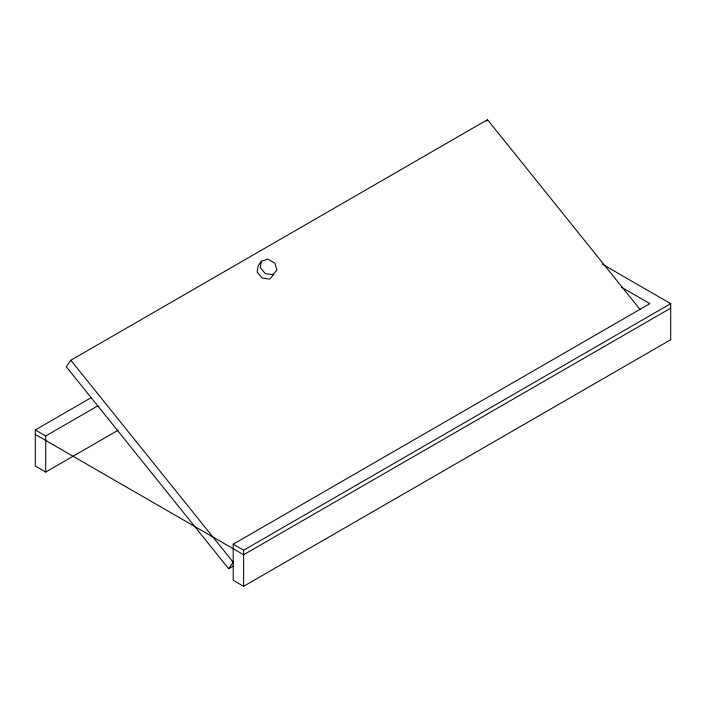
<?xml version="1.0" encoding="UTF-8"?>
<svg xmlns="http://www.w3.org/2000/svg" width="706" height="706" viewBox="0 0 706 706"><rect width="100%" height="100%" fill="white"/><g stroke="black" fill="none" stroke-linecap="round" stroke-linejoin="round"><path stroke-width="1.06" d="M261.361 261.22L260.249 267.653L265.324 273.628L272.781 274.643L276.99 269.939L274.793 263.056L267.839 259.173L261.361 261.22L258.237 265.668L257.116 272.101L262.2 278.076L269.648 279.091L273.866 274.387M640.192 309.66L487.493 119.693L70.838 360.254L66.276 366.732L228.656 568.727L233.421 565.983M486.355 121.317L487.493 119.693M228.656 568.727L233.209 562.25L70.838 360.254M118.176 430.201L45.713 472.04L35.3 466.031L35.3 429.945L91.542 397.469M35.3 429.945L45.713 435.955L98.152 405.685M602.209 264.106L670.7 303.651L670.7 339.736L243.632 586.307L233.209 580.288L233.209 544.202L649.864 303.651L621.315 287.165M233.209 544.202L243.632 550.221L670.7 303.651M670.7 308.16L243.632 554.731L35.3 434.455M243.632 550.221L243.632 586.307M45.713 435.955L45.713 472.04"/></g></svg>
